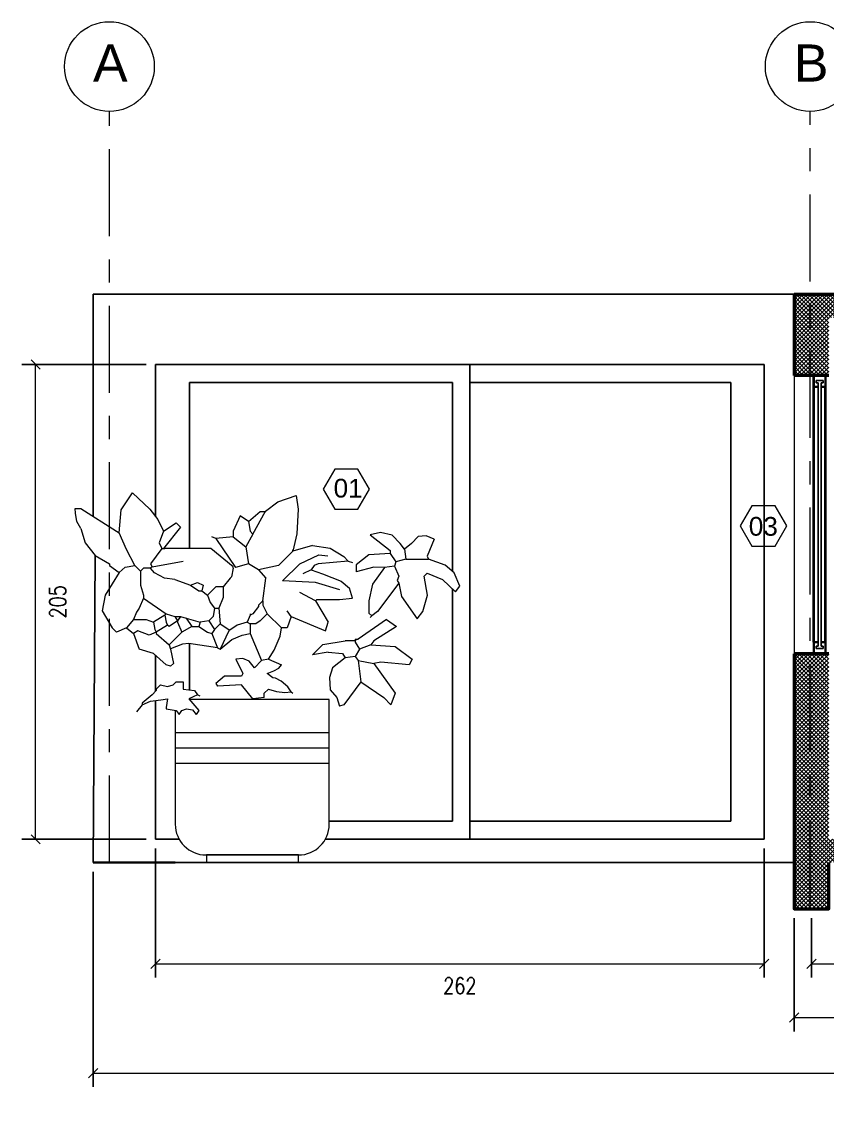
# Model space of a CAD drawing. Header units: inches. Extents: x -1721 to -585, y -6348 to -3019.
# Drawn here: x -957.626 to -954.155, y -3171.423 to -3166.743 of the extents above; entities that cross this region are included whole.
import ezdxf

# ---------------------------------------------------------------- set-up
doc = ezdxf.new("R2010")
doc.units = ezdxf.units.IN
doc.header["$MEASUREMENT"] = 0
doc.linetypes.add('$0$CENTERX2', pattern=[4, 2.5, -0.5, 0.5, -0.5])
doc.linetypes.add('$0$CENTRO2', pattern=[1.125, 0.75, -0.125, 0.125, -0.125])
for name, color, linetype, lineweight in [('$0$A-ELEV-MBE1', 1, 'Continuous', 35), ('$0$A-SECT-MCUT', 7, 'Continuous', 35), ('$0$AA - montanti', 7, 'Continuous', 35), ('$0$AA - pareti sezionate', 236, 'Continuous', 50), ('$0$AA - serramenti e porte', 4, 'Continuous', 25), ('$0$AA - struttura finestre', 6, 'Continuous', 25), ('$0$AA pareti non sezionate', 2, 'Continuous', 25), ('$0$AA- arredo', 8, 'Continuous', 18), ('$0$piante', 94, 'Continuous', 13), ('$0$SIMBOLI FINESTRE', 3, 'Continuous', 13), ('$1$AA - linee quote', 3, 'Continuous', 13), ('$2$A-GLAZ-FULL', 4, 'Continuous', 25), ('$2$A-SECT-PATT', 8, 'Continuous', 18), ('$2$A-WALL-FULL', 7, 'Continuous', 35)]:
    doc.layers.add(name, color=color, linetype=linetype, lineweight=lineweight)
doc.layers.add('$2$Layer1', color=7, linetype='Continuous')
doc.styles.add('$0$ARIAL', font='Arial.ttf')
doc.styles.add('$4$E-ROMANS', font='romans.shx', dxfattribs={"width": 0.8})
doc.dimstyles.new('$0$E-0100_TICK_12', dxfattribs={"dimscale": 0.001, "dimtxt": 70, "dimasz": 40, "dimexe": 60, "dimexo": 40, "dimgap": 60, "dimtad": 4, "dimdec": 0, "dimlfac": 100, "dimzin": 0, "dimdsep": 46, "dimtxsty": '$4$E-ROMANS', "dimblk": 'OBLIQUE', "dimblk1": 'OBLIQUE', "dimblk2": 'OBLIQUE', "dimcen": 60, "dimclrd": 256, "dimclre": 256, "dimclrt": 256, "dimadec": 0, "dimazin": 0, "dimtfac": 1, "dimtdec": 0, "dimtmove": 1, "dimatfit": 3, "dimldrblk": '$0$_Open90', "dimfxl": 1, "dimtfill": 1, "dimtolj": 1, "dimtzin": 0, "dimlwd": -1, "dimarcsym": 0})

# ---------------------------------------------------------------- blocks, each defined once
blk = doc.blocks.new('_Oblique')
at = {"color": 0, "linetype": 'ByBlock', "lineweight": -2}
blk.add_line((-0.5, -0.5), (0.5, 0.5), dxfattribs=at)
blk = doc.blocks.new('*D204')
at = {"layer": '$1$AA - linee quote', "linetype": 'Continuous', "lineweight": -2, "transparency": 16777216}
for p, q in [((-957.0498, -3170.3076), (-957.0498, -3170.8638)), ((-954.4266, -3170.3076), (-954.4266, -3170.8638))]:
    blk.add_line(p, q, dxfattribs=at)
at = {"layer": '$1$AA - linee quote', "transparency": 16777216}
blk.add_line((-957.0498, -3170.8038), (-954.4266, -3170.8038), dxfattribs=at)
at = {"layer": 'DEFPOINTS', "color": 0, "linetype": 'Continuous', "transparency": 16777216}
for p in [(-957.0498, -3170.2676), (-954.4266, -3170.2676), (-954.4266, -3170.8038)]:
    blk.add_point(p, dxfattribs=at)
at = {"layer": '$1$AA - linee quote', "linetype": 'Continuous', "transparency": 16777216, "xscale": 0.04, "yscale": 0.04, "zscale": 0.04, "rotation": 180}
blk.add_blockref('_Oblique', (-957.0498, -3170.8038), dxfattribs=at)
at = {"layer": '$1$AA - linee quote', "linetype": 'Continuous', "transparency": 16777216, "xscale": 0.04, "yscale": 0.04, "zscale": 0.04}
blk.add_blockref('_Oblique', (-954.4266, -3170.8038), dxfattribs=at)
at = {"layer": '$1$AA - linee quote', "linetype": 'Continuous', "transparency": 16777216, "insert": (-955.7382, -3170.8988), "char_height": 0.07, "attachment_point": 5, "style": '$4$E-ROMANS', "bg_fill": 3, "box_fill_scale": 1.25, "bg_fill_color": 256, "bg_fill_true_color": 13158600, "bg_fill_transparency": 0}
blk.add_mtext('\\A1;262', dxfattribs=at)
blk = doc.blocks.new('$0$_Open90')
at = {"color": 0, "linetype": 'ByBlock', "lineweight": -2}
for p, q in [((-19.69, 19.69), (0, 0)), ((0, 0), (-39.37, 0)), ((0, 0), (-19.69, -19.69))]:
    blk.add_line(p, q, dxfattribs=at)
blk = doc.blocks.new('*D205')
at = {"layer": '$1$AA - linee quote', "linetype": 'Continuous', "lineweight": -2, "transparency": 16777216}
for p, q in [((-957.0898, -3168.2204), (-957.6261, -3168.2204)), ((-957.0898, -3170.2676), (-957.6261, -3170.2676))]:
    blk.add_line(p, q, dxfattribs=at)
at = {"layer": '$1$AA - linee quote', "transparency": 16777216}
blk.add_line((-957.5661, -3170.2676), (-957.5661, -3168.2204), dxfattribs=at)
at = {"layer": 'DEFPOINTS', "color": 0, "linetype": 'Continuous', "transparency": 16777216}
for p in [(-957.5661, -3168.2204), (-957.0498, -3168.2204), (-957.0498, -3170.2676)]:
    blk.add_point(p, dxfattribs=at)
at = {"layer": '$1$AA - linee quote', "linetype": 'Continuous', "transparency": 16777216, "xscale": 0.04, "yscale": 0.04, "zscale": 0.04}
for p, rotation in [((-957.5661, -3168.2204), 90), ((-957.5661, -3170.2676), 270)]:
    blk.add_blockref('_Oblique', p, dxfattribs=dict(at, rotation=rotation))
at = {"layer": '$1$AA - linee quote', "linetype": 'Continuous', "transparency": 16777216, "insert": (-957.4711, -3169.244), "char_height": 0.07, "attachment_point": 5, "rotation": 90, "style": '$4$E-ROMANS', "bg_fill": 3, "box_fill_scale": 1.25, "bg_fill_color": 256, "bg_fill_true_color": 13158600, "bg_fill_transparency": 0}
blk.add_mtext('\\A1;205', dxfattribs=at)
blk = doc.blocks.new('*D245')
at = {"layer": '$1$AA - linee quote', "linetype": 'Continuous', "lineweight": -2, "transparency": 16777216}
for p, q in [((-954.2232, -3170.6076), (-954.2232, -3170.8638)), ((-948.3232, -3170.6076), (-948.3232, -3170.8638))]:
    blk.add_line(p, q, dxfattribs=at)
at = {"layer": '$1$AA - linee quote', "transparency": 16777216}
blk.add_line((-954.2232, -3170.8038), (-948.3232, -3170.8038), dxfattribs=at)
at = {"layer": 'DEFPOINTS', "color": 0, "linetype": 'Continuous', "transparency": 16777216}
for p in [(-954.2232, -3170.5676), (-948.3232, -3170.5676), (-948.3232, -3170.8038)]:
    blk.add_point(p, dxfattribs=at)
at = {"layer": '$1$AA - linee quote', "linetype": 'Continuous', "transparency": 16777216, "xscale": 0.04, "yscale": 0.04, "zscale": 0.04, "rotation": 180}
blk.add_blockref('_Oblique', (-954.2232, -3170.8038), dxfattribs=at)
at = {"layer": '$1$AA - linee quote', "linetype": 'Continuous', "transparency": 16777216, "xscale": 0.04, "yscale": 0.04, "zscale": 0.04}
blk.add_blockref('_Oblique', (-948.3232, -3170.8038), dxfattribs=at)
at = {"layer": '$1$AA - linee quote', "linetype": 'Continuous', "transparency": 16777216, "insert": (-951.2732, -3170.8988), "char_height": 0.07, "attachment_point": 5, "style": '$4$E-ROMANS', "bg_fill": 3, "box_fill_scale": 1.25, "bg_fill_color": 256, "bg_fill_true_color": 13158600, "bg_fill_transparency": 0}
blk.add_mtext('\\A1;590', dxfattribs=at)
blk = doc.blocks.new('*D246')
at = {"layer": '$1$AA - linee quote', "linetype": 'Continuous', "lineweight": -2, "transparency": 16777216}
for p, q in [((-954.2982, -3170.6076), (-954.2982, -3171.0958)), ((-948.2482, -3170.6076), (-948.2482, -3171.0958))]:
    blk.add_line(p, q, dxfattribs=at)
at = {"layer": '$1$AA - linee quote', "transparency": 16777216}
blk.add_line((-954.2982, -3171.0358), (-948.2482, -3171.0358), dxfattribs=at)
at = {"layer": 'DEFPOINTS', "color": 0, "linetype": 'Continuous', "transparency": 16777216}
for p in [(-954.2982, -3170.5676), (-948.2482, -3170.5676), (-948.2482, -3171.0358)]:
    blk.add_point(p, dxfattribs=at)
at = {"layer": '$1$AA - linee quote', "linetype": 'Continuous', "transparency": 16777216, "xscale": 0.04, "yscale": 0.04, "zscale": 0.04, "rotation": 180}
blk.add_blockref('_Oblique', (-954.2982, -3171.0358), dxfattribs=at)
at = {"layer": '$1$AA - linee quote', "linetype": 'Continuous', "transparency": 16777216, "xscale": 0.04, "yscale": 0.04, "zscale": 0.04}
blk.add_blockref('_Oblique', (-948.2482, -3171.0358), dxfattribs=at)
at = {"layer": '$1$AA - linee quote', "linetype": 'Continuous', "transparency": 16777216, "insert": (-951.2732, -3171.1308), "char_height": 0.07, "attachment_point": 5, "style": '$4$E-ROMANS', "bg_fill": 3, "box_fill_scale": 1.25, "bg_fill_color": 256, "bg_fill_true_color": 13158600, "bg_fill_transparency": 0}
blk.add_mtext('\\A1;605', dxfattribs=at)
blk = doc.blocks.new('*D247')
at = {"layer": '$1$AA - linee quote', "linetype": 'Continuous', "lineweight": -2, "transparency": 16777216}
for p, q in [((-957.3182, -3170.4076), (-957.3182, -3171.3351)), ((-948.2482, -3170.4076), (-948.2482, -3171.3351))]:
    blk.add_line(p, q, dxfattribs=at)
at = {"layer": '$1$AA - linee quote', "transparency": 16777216}
blk.add_line((-957.3182, -3171.2751), (-948.2482, -3171.2751), dxfattribs=at)
at = {"layer": 'DEFPOINTS', "color": 0, "linetype": 'Continuous', "transparency": 16777216}
for p in [(-957.3182, -3170.3676), (-948.2482, -3170.3676), (-948.2482, -3171.2751)]:
    blk.add_point(p, dxfattribs=at)
at = {"layer": '$1$AA - linee quote', "linetype": 'Continuous', "transparency": 16777216, "xscale": 0.04, "yscale": 0.04, "zscale": 0.04, "rotation": 180}
blk.add_blockref('_Oblique', (-957.3182, -3171.2751), dxfattribs=at)
at = {"layer": '$1$AA - linee quote', "linetype": 'Continuous', "transparency": 16777216, "xscale": 0.04, "yscale": 0.04, "zscale": 0.04}
blk.add_blockref('_Oblique', (-948.2482, -3171.2751), dxfattribs=at)
at = {"layer": '$1$AA - linee quote', "linetype": 'Continuous', "transparency": 16777216, "insert": (-952.7832, -3171.3701), "char_height": 0.07, "attachment_point": 5, "style": '$4$E-ROMANS', "bg_fill": 3, "box_fill_scale": 1.25, "bg_fill_color": 256, "bg_fill_true_color": 13158600, "bg_fill_transparency": 0}
blk.add_mtext('\\A1;907', dxfattribs=at)

msp = doc.modelspace()

# ---------------------------------------------------------------- hatches: boundary and pattern name
at = {"layer": '$2$A-SECT-PATT', "true_color": 0x000000}
h = msp.add_hatch(dxfattribs=at)
h.set_pattern_fill('ANSI37', color=18, scale=0.1, angle=90)
h.set_pattern_definition([(135, (-1019.248098, -3132.657926), (-0.0088388348, -0.0088388348), []), (225, (-1019.248098, -3132.657926), (0.0088388348, -0.0088388348), [])])
h.paths.add_polyline_path([(-954.2982, -3167.9183), (-954.2982, -3168.2676), (-954.1482, -3168.2676), (-954.1482, -3168.0183), (-948.3982, -3168.0183), (-948.3982, -3168.2676), (-948.2482, -3168.2676), (-948.2482, -3167.9183)])
h.paths.add_polyline_path([(-954.2982, -3169.4676), (-954.2982, -3170.5676), (-954.1482, -3170.5676), (-954.1482, -3170.3676), (-948.3982, -3170.3676), (-948.3982, -3170.5676), (-948.2482, -3170.5676), (-948.2482, -3170.2676), (-948.2482, -3169.4676), (-948.3328, -3169.4676), (-948.3982, -3169.4676), (-948.3982, -3170.2676), (-954.1482, -3170.2676), (-954.1482, -3169.4676), (-954.1628, -3169.4676), (-954.2128, -3169.4676)])

# ---------------------------------------------------------------- linework, layer by layer
at = {"layer": '$0$A-ELEV-MBE1', "lineweight": 40}
msp.add_line((-954.2128, -3169.4176), (-954.2128, -3168.2676), dxfattribs=at)
at = {"layer": '$0$A-ELEV-MBE1'}
for p, q in [((-954.2128, -3168.2676), (-954.1628, -3168.2676)), ((-954.2128, -3169.4676), (-954.1628, -3169.4676))]:
    msp.add_line(p, q, dxfattribs=at)
at = {"layer": '$0$A-SECT-MCUT'}
msp.add_line((-954.2982, -3168.2676), (-954.2982, -3168.0183), dxfattribs=at)
at = {"layer": '$0$A-SECT-MCUT', "color": 7, "true_color": 0xffffff}
msp.add_line((-954.2128, -3169.4676), (-954.2982, -3169.4676), dxfattribs=at)
at = {"layer": '$0$AA - montanti'}
for p, q in [((-954.2128, -3168.2676), (-954.2128, -3168.3176)), ((-954.1628, -3168.3176), (-954.1628, -3168.2676)), ((-954.2128, -3168.3176), (-954.1943, -3168.3176)), ((-954.1813, -3168.3176), (-954.1628, -3168.3176)), ((-954.2128, -3169.4176), (-954.1943, -3169.4176)), ((-954.2128, -3169.4176), (-954.2128, -3169.4676)), ((-954.1813, -3169.4176), (-954.1628, -3169.4176)), ((-954.1628, -3169.4176), (-954.1628, -3169.4676))]:
    msp.add_line(p, q, dxfattribs=at)
at = {"layer": '$0$AA - pareti sezionate'}
for p, q in [((-954.2982, -3167.9183), (-948.2482, -3167.9183)), ((-954.2982, -3167.9183), (-954.2982, -3168.2676)), ((-954.1482, -3168.2676), (-954.2982, -3168.2676)), ((-954.1482, -3169.4676), (-954.2982, -3169.4676)), ((-954.2982, -3169.4676), (-954.2982, -3170.5676))]:
    msp.add_line(p, q, dxfattribs=at)
msp.add_lwpolyline([(-954.2982, -3170.3676), (-954.2982, -3170.5676), (-954.1482, -3170.5676), (-954.1482, -3170.3676)], dxfattribs=at)
at = {"layer": '$0$AA - serramenti e porte'}
for p, q in [((-955.7337, -3168.2204), (-957.0498, -3168.2204)), ((-957.0498, -3168.2204), (-957.0498, -3168.8756)), ((-954.4266, -3168.2204), (-955.7337, -3168.2204)), ((-955.6951, -3168.2984), (-955.6951, -3168.2204)), ((-954.4266, -3169.2704), (-954.4266, -3168.2204)), ((-955.7701, -3168.2984), (-956.9033, -3168.2984)), ((-956.9033, -3168.2984), (-956.9033, -3169.0134)), ((-955.7701, -3169.112), (-955.7701, -3168.2984)), ((-955.6951, -3169.2704), (-955.6951, -3168.2984)), ((-954.5712, -3168.2984), (-955.6951, -3168.2984)), ((-954.5712, -3168.2984), (-954.5712, -3170.1896)), ((-955.7701, -3169.2704), (-955.7701, -3169.1879)), ((-954.4266, -3169.2704), (-954.4266, -3170.2676)), ((-956.9033, -3169.4241), (-956.9033, -3169.6231)), ((-957.0498, -3169.4738), (-957.0498, -3169.6294)), ((-957.0498, -3169.6696), (-957.0498, -3170.2676)), ((-955.6951, -3170.1144), (-955.6951, -3170.2676)), ((-957.0498, -3170.2676), (-956.9475, -3170.2676)), ((-956.3179, -3170.2676), (-954.4266, -3170.2676))]:
    msp.add_line(p, q, dxfattribs=at)
at = {"layer": '$0$AA - serramenti e porte', "ltscale": 100}
for p, q in [((-955.7701, -3170.1896), (-955.7701, -3169.2704)), ((-955.6951, -3170.1144), (-955.6951, -3169.2704)), ((-955.7701, -3170.1896), (-956.3008, -3170.1896)), ((-954.5712, -3170.1896), (-955.6951, -3170.1896))]:
    msp.add_line(p, q, dxfattribs=at)
at = {"layer": '$0$AA - struttura finestre'}
for p, q in [((-954.1878, -3168.2899), (-954.2026, -3168.2899)), ((-954.2026, -3168.2899), (-954.2026, -3168.2999)), ((-954.2026, -3168.2999), (-954.1943, -3168.2999)), ((-954.1943, -3168.2999), (-954.1943, -3168.3176)), ((-954.1878, -3168.2899), (-954.173, -3168.2899)), ((-954.173, -3168.2999), (-954.1813, -3168.2999)), ((-954.1813, -3168.2999), (-954.1813, -3168.3176)), ((-954.173, -3168.2899), (-954.173, -3168.2999)), ((-954.1943, -3168.3176), (-954.1943, -3169.4176)), ((-954.1813, -3169.4176), (-954.1813, -3168.3176)), ((-954.2026, -3169.4453), (-954.2026, -3169.4352)), ((-954.2026, -3169.4352), (-954.1943, -3169.4352)), ((-954.1943, -3169.4352), (-954.1943, -3169.4176)), ((-954.1813, -3169.4352), (-954.1813, -3169.4176)), ((-954.173, -3169.4352), (-954.1813, -3169.4352)), ((-954.173, -3169.4453), (-954.173, -3169.4352)), ((-954.1878, -3169.4453), (-954.2026, -3169.4453)), ((-954.1878, -3169.4453), (-954.173, -3169.4453))]:
    msp.add_line(p, q, dxfattribs=at)
at = {"layer": '$0$AA pareti non sezionate'}
for p, q in [((-957.3182, -3167.9183), (-957.3182, -3168.8757)), ((-954.2982, -3167.9183), (-957.3182, -3167.9183)), ((-957.3097, -3169.0441), (-957.3182, -3170.3676)), ((-957.3182, -3170.3676), (-954.2982, -3170.3676))]:
    msp.add_line(p, q, dxfattribs=at)
at = {"layer": '$0$AA- arredo'}
for p, q in [((-954.2982, -3168.2676), (-954.2982, -3169.4676)), ((-957.1971, -3168.8477), (-957.1493, -3168.774)), ((-957.1493, -3168.774), (-957.0734, -3168.8447)), ((-956.5755, -3168.8536), (-956.5221, -3168.8123)), ((-956.5221, -3168.8123), (-956.4433, -3168.7858)), ((-956.4433, -3168.7858), (-956.4349, -3168.8447)), ((-957.3954, -3168.842), (-957.3709, -3168.842)), ((-957.394, -3168.8624), (-957.3954, -3168.842)), ((-957.3884, -3168.8978), (-957.394, -3168.8624)), ((-957.3709, -3168.842), (-957.2178, -3168.9399)), ((-957.2056, -3168.9461), (-957.1971, -3168.8477)), ((-957.0734, -3168.8447), (-957.0396, -3168.8889)), ((-956.685, -3168.8726), (-956.7156, -3168.9399)), ((-956.6482, -3168.8971), (-956.685, -3168.8726)), ((-956.6482, -3168.8971), (-956.5992, -3168.8542)), ((-956.6298, -3168.9522), (-956.5755, -3168.8536)), ((-956.5992, -3168.8542), (-956.5747, -3168.8542)), ((-956.4349, -3168.8447), (-956.4405, -3168.9508)), ((-957.3709, -3168.9277), (-957.3884, -3168.8978)), ((-957.0396, -3168.8889), (-957.0157, -3168.9399)), ((-957.0157, -3168.9399), (-956.9606, -3168.9032)), ((-956.9422, -3168.9216), (-957.0157, -3169.0134)), ((-956.9606, -3168.9032), (-956.9422, -3168.9216)), ((-956.6482, -3168.8971), (-956.6421, -3168.9399)), ((-957.3709, -3168.9277), (-957.3526, -3168.9889)), ((-957.2178, -3168.9399), (-957.2056, -3168.9461)), ((-957.1746, -3169.0186), (-957.2056, -3168.9461)), ((-957.0157, -3168.9399), (-957.0341, -3168.9889)), ((-956.7891, -3168.9706), (-956.8075, -3168.9644)), ((-956.7156, -3168.9644), (-956.7891, -3168.9706)), ((-956.7891, -3168.9706), (-956.7052, -3169.0964)), ((-956.7156, -3168.9399), (-956.7156, -3168.9644)), ((-956.7156, -3168.9644), (-956.6605, -3169.0073)), ((-956.6298, -3168.9522), (-956.6605, -3169.0073)), ((-956.6421, -3168.9399), (-956.6298, -3168.9522)), ((-956.4405, -3168.9508), (-956.4583, -3169.0257)), ((-956.0803, -3168.9444), (-956.1241, -3168.9556)), ((-956.1241, -3168.9556), (-956.0384, -3169.0229)), ((-956.0297, -3168.9562), (-956.0803, -3168.9444)), ((-955.9955, -3168.9923), (-956.0297, -3168.9562)), ((-955.9172, -3168.9621), (-955.9465, -3168.9923)), ((-955.8834, -3168.9591), (-955.9172, -3168.9621)), ((-955.8485, -3168.9739), (-955.8834, -3168.9591)), ((-957.3526, -3168.9889), (-957.3097, -3169.0441)), ((-957.0218, -3169.0134), (-957.0708, -3169.0808)), ((-957.0341, -3168.9889), (-957.0218, -3169.0134)), ((-956.8111, -3169.0134), (-957.0096, -3169.0134)), ((-956.7156, -3169.0931), (-956.8111, -3169.0134)), ((-956.6605, -3169.0073), (-956.6482, -3169.0808)), ((-956.3726, -3169.0012), (-956.4583, -3169.0257)), ((-956.3726, -3169.0012), (-956.2971, -3169.0127)), ((-956.2971, -3169.0127), (-956.238, -3169.048)), ((-955.9771, -3169.0168), (-955.9955, -3168.9923)), ((-955.9465, -3168.9923), (-955.9771, -3169.0168)), ((-955.9771, -3169.0168), (-955.971, -3169.0597)), ((-955.8485, -3168.9739), (-955.8791, -3169.0474)), ((-957.3097, -3169.0441), (-957.2485, -3169.0808)), ((-957.1382, -3169.0869), (-957.1746, -3169.0186)), ((-956.4583, -3169.0257), (-956.5196, -3169.0869)), ((-956.4583, -3169.0257), (-956.4583, -3169.0196)), ((-956.4284, -3169.0797), (-956.3461, -3169.0418)), ((-956.3461, -3169.0418), (-956.3075, -3169.0458)), ((-956.238, -3169.048), (-956.2195, -3169.0686)), ((-956.1302, -3169.0413), (-956.1854, -3169.0842)), ((-956.0384, -3169.0352), (-956.1302, -3169.0413)), ((-956.0384, -3169.0229), (-956.0384, -3169.0352)), ((-956.0384, -3169.0352), (-956.0138, -3169.0719)), ((-955.971, -3169.0597), (-956.0138, -3169.0719)), ((-955.971, -3169.0597), (-955.873, -3169.0597)), ((-955.8791, -3169.0474), (-955.873, -3169.0597)), ((-955.8019, -3169.0859), (-955.873, -3169.0597)), ((-957.2485, -3169.0808), (-957.2485, -3169.0869)), ((-957.2485, -3169.0869), (-957.2056, -3169.1176)), ((-957.2056, -3169.1176), (-957.1802, -3169.0952)), ((-957.1802, -3169.0952), (-957.1382, -3169.0869)), ((-957.1382, -3169.0869), (-957.1137, -3169.1114)), ((-957.1015, -3169.0992), (-957.1137, -3169.1114)), ((-957.1137, -3169.1114), (-957.1137, -3169.1727)), ((-957.0708, -3169.0992), (-957.1015, -3169.0992)), ((-957.0708, -3169.0808), (-957.0647, -3169.0931)), ((-957.0647, -3169.0931), (-957.0708, -3169.0992)), ((-957.0537, -3169.1188), (-957.0708, -3169.0992)), ((-957.0647, -3169.0931), (-956.93, -3169.0686)), ((-956.7156, -3169.0992), (-956.7217, -3169.1359)), ((-956.7156, -3169.0992), (-956.7156, -3169.0931)), ((-956.6482, -3169.0808), (-956.7052, -3169.0964)), ((-956.6053, -3169.1053), (-956.6482, -3169.0808)), ((-956.5196, -3169.0869), (-956.6053, -3169.1053)), ((-956.6053, -3169.1053), (-956.5747, -3169.1421)), ((-956.5019, -3169.1528), (-956.4284, -3169.0797)), ((-956.3787, -3169.1053), (-956.4155, -3169.1237)), ((-956.3665, -3169.0869), (-956.3787, -3169.1053)), ((-956.3787, -3169.1053), (-956.3297, -3169.1237)), ((-956.3481, -3169.0808), (-956.3665, -3169.0869)), ((-956.2195, -3169.0686), (-956.3481, -3169.0808)), ((-956.2195, -3169.0686), (-956.2011, -3169.0747)), ((-956.1854, -3169.0842), (-956.1854, -3169.1148)), ((-956.1085, -3169.0947), (-956.1854, -3169.1148)), ((-956.0629, -3169.0964), (-956.1141, -3169.1684)), ((-956.0629, -3169.0964), (-956.1085, -3169.0947)), ((-956.02, -3169.0903), (-956.0629, -3169.0964)), ((-956.0138, -3169.0719), (-956.02, -3169.0903)), ((-956.02, -3169.0903), (-956.0016, -3169.1332)), ((-955.7625, -3169.1183), (-955.8019, -3169.0859)), ((-957.2056, -3169.1176), (-957.2668, -3169.2156)), ((-957.0115, -3169.1423), (-957.0537, -3169.1188)), ((-956.9667, -3169.1482), (-957.0115, -3169.1423)), ((-956.9667, -3169.1482), (-956.8993, -3169.1727)), ((-956.7278, -3169.1421), (-956.7585, -3169.1788)), ((-956.7217, -3169.1359), (-956.7278, -3169.1421)), ((-956.587, -3169.2401), (-956.5747, -3169.1421)), ((-956.3599, -3169.1606), (-956.5019, -3169.1528)), ((-956.3297, -3169.1237), (-956.2501, -3169.1543)), ((-956.2501, -3169.1543), (-956.2133, -3169.1849)), ((-956.0016, -3169.1332), (-956.0077, -3169.1515)), ((-956.0077, -3169.1515), (-956.0016, -3169.1638)), ((-955.8791, -3169.1209), (-955.8914, -3169.1332)), ((-955.8778, -3169.2155), (-955.8914, -3169.1332)), ((-955.8791, -3169.1209), (-955.8131, -3169.1477)), ((-955.8131, -3169.1477), (-955.7566, -3169.2005)), ((-955.7382, -3169.176), (-955.7625, -3169.1183)), ((-957.1137, -3169.1727), (-957.1015, -3169.2156)), ((-956.8993, -3169.1727), (-956.8687, -3169.1604)), ((-956.8993, -3169.1727), (-956.8626, -3169.1972)), ((-956.8687, -3169.1604), (-956.8442, -3169.1727)), ((-956.8626, -3169.1972), (-956.8503, -3169.1972)), ((-956.8442, -3169.1727), (-956.8503, -3169.1972)), ((-956.8503, -3169.1972), (-956.8258, -3169.2156)), ((-956.7891, -3169.1788), (-956.8258, -3169.2156)), ((-956.7585, -3169.1788), (-956.7891, -3169.1788)), ((-956.7585, -3169.1788), (-956.7584, -3169.2248)), ((-956.3603, -3169.2401), (-956.4277, -3169.2033)), ((-956.2552, -3169.192), (-956.3599, -3169.1606)), ((-956.2011, -3169.2278), (-956.2133, -3169.1849)), ((-956.1141, -3169.1684), (-956.131, -3169.2391)), ((-956.0016, -3169.1638), (-956.0935, -3169.2863)), ((-956.0016, -3169.1638), (-955.9903, -3169.2214)), ((-955.7566, -3169.2005), (-955.7382, -3169.176)), ((-957.2668, -3169.2156), (-957.2791, -3169.2829)), ((-957.1015, -3169.2278), (-957.1198, -3169.2707)), ((-957.1015, -3169.2156), (-957.1015, -3169.2278)), ((-957.1015, -3169.2278), (-957.0034, -3169.2952)), ((-956.8258, -3169.2156), (-956.8136, -3169.2462)), ((-956.8136, -3169.2462), (-956.7952, -3169.2707)), ((-956.7584, -3169.2248), (-956.7768, -3169.2707)), ((-956.587, -3169.2401), (-956.6053, -3169.2584)), ((-956.587, -3169.2401), (-956.587, -3169.2584)), ((-956.3603, -3169.2401), (-956.3542, -3169.2339)), ((-956.3603, -3169.2401), (-956.3052, -3169.3319)), ((-956.3542, -3169.2339), (-956.2562, -3169.2339)), ((-956.2562, -3169.2339), (-956.2011, -3169.2278)), ((-956.131, -3169.2391), (-956.1302, -3169.2924)), ((-955.9903, -3169.2214), (-955.922, -3169.3169)), ((-955.8975, -3169.2863), (-955.8778, -3169.2155)), ((-957.2791, -3169.2829), (-957.2362, -3169.3564)), ((-957.1321, -3169.2891), (-957.1443, -3169.3197)), ((-957.1198, -3169.2707), (-957.1321, -3169.2891)), ((-957.0034, -3169.2952), (-957.0096, -3169.3013)), ((-957.0034, -3169.2952), (-956.9667, -3169.3074)), ((-956.7952, -3169.2707), (-956.8013, -3169.3074)), ((-956.7952, -3169.2707), (-956.7768, -3169.2707)), ((-956.7768, -3169.2707), (-956.7707, -3169.3381)), ((-956.6298, -3169.2952), (-956.6421, -3169.3013)), ((-956.6421, -3169.2952), (-956.6421, -3169.3013)), ((-956.6053, -3169.2646), (-956.6298, -3169.2952)), ((-956.6053, -3169.2584), (-956.6053, -3169.2646)), ((-956.5686, -3169.2952), (-956.5992, -3169.3258)), ((-956.587, -3169.2584), (-956.5686, -3169.2952)), ((-956.5686, -3169.2952), (-956.5073, -3169.3564)), ((-956.4645, -3169.3074), (-956.4828, -3169.2829)), ((-956.1302, -3169.2924), (-956.118, -3169.3047)), ((-956.0935, -3169.2863), (-956.118, -3169.3047)), ((-955.922, -3169.3169), (-955.8975, -3169.2863)), ((-957.1443, -3169.3197), (-957.175, -3169.3564)), ((-957.1443, -3169.3197), (-957.0892, -3169.3197)), ((-957.0892, -3169.3197), (-957.0586, -3169.3319)), ((-957.0096, -3169.3013), (-957.0586, -3169.3319)), ((-957.0586, -3169.3319), (-957.0525, -3169.3626)), ((-956.9973, -3169.3442), (-957.0463, -3169.3748)), ((-957.0096, -3169.3013), (-957.0034, -3169.3319)), ((-957.0034, -3169.3319), (-956.9973, -3169.3442)), ((-956.9912, -3169.3503), (-956.9973, -3169.3442)), ((-956.9545, -3169.3258), (-956.9912, -3169.3503)), ((-956.9667, -3169.3074), (-956.9422, -3169.3074)), ((-956.9667, -3169.3074), (-956.9545, -3169.3258)), ((-956.9422, -3169.3074), (-956.9545, -3169.3258)), ((-956.9545, -3169.3258), (-956.9545, -3169.3319)), ((-956.9545, -3169.3319), (-956.9361, -3169.3748)), ((-956.9422, -3169.3074), (-956.9177, -3169.3136)), ((-956.9177, -3169.3136), (-956.8565, -3169.3319)), ((-956.9177, -3169.3136), (-956.8932, -3169.3503)), ((-956.8565, -3169.3319), (-956.8626, -3169.3503)), ((-956.8197, -3169.3258), (-956.8565, -3169.3319)), ((-956.8013, -3169.3074), (-956.8197, -3169.3258)), ((-956.8197, -3169.3258), (-956.7952, -3169.3626)), ((-956.7707, -3169.3381), (-956.7952, -3169.3626)), ((-956.7707, -3169.3381), (-956.734, -3169.3626)), ((-956.6972, -3169.3442), (-956.734, -3169.3687)), ((-956.6543, -3169.3319), (-956.6972, -3169.3442)), ((-956.6421, -3169.3013), (-956.6543, -3169.3319)), ((-956.6543, -3169.3319), (-956.6421, -3169.3381)), ((-956.6421, -3169.3381), (-956.6421, -3169.3809)), ((-956.6176, -3169.3381), (-956.6421, -3169.3381)), ((-956.5992, -3169.3258), (-956.6176, -3169.3381)), ((-956.4645, -3169.3074), (-956.4828, -3169.3564)), ((-956.4645, -3169.3074), (-956.3175, -3169.3687)), ((-956.3175, -3169.3687), (-956.3052, -3169.3319)), ((-956.0541, -3169.3197), (-956.1766, -3169.4054)), ((-956.118, -3169.3047), (-956.1241, -3169.3108)), ((-956.0541, -3169.3197), (-956.0112, -3169.3503)), ((-957.2362, -3169.3564), (-957.2178, -3169.3748)), ((-957.175, -3169.3564), (-957.2178, -3169.3748)), ((-957.175, -3169.3564), (-957.1443, -3169.3809)), ((-957.126, -3169.3687), (-957.1443, -3169.3809)), ((-957.1443, -3169.3809), (-957.1198, -3169.4483)), ((-957.0769, -3169.3871), (-957.126, -3169.3687)), ((-957.0463, -3169.3748), (-957.0769, -3169.3871)), ((-957.0525, -3169.3626), (-957.0463, -3169.3748)), ((-957.0463, -3169.3748), (-957.0463, -3169.3809)), ((-957.0463, -3169.3809), (-956.9912, -3169.4299)), ((-956.9361, -3169.3748), (-956.9912, -3169.4299)), ((-956.8932, -3169.3503), (-956.9361, -3169.3748)), ((-956.8932, -3169.3503), (-956.8626, -3169.3503)), ((-956.8626, -3169.3503), (-956.8258, -3169.3748)), ((-956.8258, -3169.3748), (-956.8075, -3169.3809)), ((-956.7952, -3169.3626), (-956.8075, -3169.3809)), ((-956.8075, -3169.3809), (-956.783, -3169.4422)), ((-956.734, -3169.3687), (-956.7707, -3169.4483)), ((-956.734, -3169.3626), (-956.734, -3169.3687)), ((-956.7212, -3169.4069), (-956.6762, -3169.3869)), ((-956.6762, -3169.3869), (-956.6421, -3169.3809)), ((-956.6421, -3169.3809), (-956.5931, -3169.4973)), ((-956.539, -3169.4529), (-956.512, -3169.3916)), ((-956.512, -3169.3916), (-956.5073, -3169.3564)), ((-956.4828, -3169.3564), (-956.5073, -3169.3564)), ((-956.0112, -3169.3503), (-956.1092, -3169.4116)), ((-956.9912, -3169.4299), (-956.9851, -3169.4483)), ((-956.9332, -3169.4261), (-956.9855, -3169.447)), ((-956.9055, -3169.4238), (-956.9332, -3169.4261)), ((-956.783, -3169.4422), (-956.9055, -3169.4238)), ((-956.7707, -3169.4483), (-956.7212, -3169.4069)), ((-956.373, -3169.4723), (-956.328, -3169.4281)), ((-956.328, -3169.4281), (-956.2317, -3169.4116)), ((-956.1888, -3169.4116), (-956.2317, -3169.4116)), ((-956.1827, -3169.4054), (-956.1888, -3169.4116)), ((-956.1888, -3169.4054), (-956.1888, -3169.4116)), ((-956.1888, -3169.4054), (-956.1827, -3169.4054)), ((-956.1888, -3169.4116), (-956.1888, -3169.4177)), ((-956.1888, -3169.4177), (-956.1705, -3169.4483)), ((-956.1827, -3169.4054), (-956.1766, -3169.4054)), ((-956.1215, -3169.4299), (-956.1705, -3169.4483)), ((-956.1092, -3169.4116), (-956.1215, -3169.4299)), ((-956.1215, -3169.4299), (-956.0173, -3169.4361)), ((-956.0173, -3169.4361), (-955.9438, -3169.4912)), ((-957.0577, -3169.4667), (-957.1198, -3169.4483)), ((-957.0034, -3169.5157), (-957.0577, -3169.4667)), ((-956.9851, -3169.4483), (-956.9728, -3169.5096)), ((-956.783, -3169.4422), (-956.7707, -3169.4483)), ((-956.5625, -3169.4912), (-956.539, -3169.4529)), ((-956.3052, -3169.4606), (-956.373, -3169.4723)), ((-956.3052, -3169.4606), (-956.244, -3169.4667)), ((-956.2317, -3169.4851), (-956.2868, -3169.5279)), ((-956.244, -3169.4667), (-956.2317, -3169.4851)), ((-956.1888, -3169.4789), (-956.2317, -3169.4851)), ((-956.1705, -3169.4483), (-956.1888, -3169.4789)), ((-956.1888, -3169.4789), (-956.1766, -3169.4973)), ((-956.9851, -3169.5218), (-957.0034, -3169.5157)), ((-956.9728, -3169.5096), (-956.9851, -3169.5218)), ((-956.674, -3169.4882), (-956.7033, -3169.4912)), ((-956.7033, -3169.4912), (-956.6727, -3169.5524)), ((-956.6459, -3169.5), (-956.674, -3169.4882)), ((-956.6237, -3169.5279), (-956.6459, -3169.5)), ((-956.5931, -3169.4973), (-956.6237, -3169.5279)), ((-956.5625, -3169.4912), (-956.5931, -3169.4973)), ((-956.5625, -3169.4912), (-956.5073, -3169.5157)), ((-956.5401, -3169.5413), (-956.5187, -3169.5295)), ((-956.5187, -3169.5295), (-956.5073, -3169.5157)), ((-956.2868, -3169.5279), (-956.2999, -3169.5696)), ((-956.1766, -3169.4973), (-956.1092, -3169.5096)), ((-956.1766, -3169.4973), (-956.1643, -3169.5892)), ((-956.0786, -3169.5034), (-956.1092, -3169.5096)), ((-956.1092, -3169.5096), (-956.0173, -3169.6382)), ((-955.9561, -3169.5157), (-956.0786, -3169.5034)), ((-956.7523, -3169.5647), (-956.7891, -3169.5953)), ((-956.6788, -3169.5647), (-956.7523, -3169.5647)), ((-956.6727, -3169.5524), (-956.6788, -3169.5647)), ((-956.5686, -3169.5524), (-956.5401, -3169.5413)), ((-956.5441, -3169.5708), (-956.5686, -3169.5524)), ((-956.5322, -3169.5731), (-956.5441, -3169.5708)), ((-956.5075, -3169.5861), (-956.5322, -3169.5731)), ((-956.2999, -3169.5696), (-956.2971, -3169.6226)), ((-957.0463, -3169.6259), (-957.0647, -3169.6443)), ((-957.0402, -3169.6137), (-957.0463, -3169.6198)), ((-957.0463, -3169.6198), (-957.0463, -3169.6259)), ((-957.0402, -3169.6137), (-957.028, -3169.6014)), ((-957.028, -3169.6014), (-956.9981, -3169.6092)), ((-956.9981, -3169.6092), (-956.974, -3169.6015)), ((-956.974, -3169.6015), (-956.9606, -3169.5892)), ((-956.9606, -3169.5892), (-956.93, -3169.5892)), ((-956.93, -3169.5892), (-956.93, -3169.6198)), ((-956.93, -3169.6198), (-956.881, -3169.6259)), ((-956.881, -3169.6259), (-956.8687, -3169.6443)), ((-956.7891, -3169.5953), (-956.783, -3169.6076)), ((-956.6788, -3169.6014), (-956.783, -3169.6076)), ((-956.6298, -3169.6627), (-956.6788, -3169.6014)), ((-956.5808, -3169.6382), (-956.5625, -3169.6198)), ((-956.5625, -3169.6198), (-956.5288, -3169.6309)), ((-956.4793, -3169.6108), (-956.5075, -3169.5861)), ((-956.4645, -3169.6321), (-956.4793, -3169.6108)), ((-956.2971, -3169.6226), (-956.2685, -3169.6566)), ((-956.1643, -3169.5892), (-956.2378, -3169.6872)), ((-956.1643, -3169.5892), (-956.0663, -3169.6566)), ((-957.0647, -3169.6443), (-957.1076, -3169.6811)), ((-957.1076, -3169.6872), (-957.0713, -3169.6728)), ((-957.0713, -3169.6728), (-957.0264, -3169.6662)), ((-957.0264, -3169.6662), (-956.9973, -3169.6627)), ((-956.9973, -3169.6627), (-957.0034, -3169.6994)), ((-956.8687, -3169.6443), (-956.9055, -3169.6627)), ((-956.9055, -3169.6627), (-956.8626, -3169.7117)), ((-956.8565, -3169.6504), (-956.8687, -3169.6443)), ((-956.5808, -3169.6566), (-956.5808, -3169.6382)), ((-956.5288, -3169.6309), (-956.4928, -3169.6344)), ((-956.4928, -3169.6344), (-956.4645, -3169.6321)), ((-956.4645, -3169.6321), (-956.4583, -3169.6382)), ((-956.2685, -3169.6566), (-956.2562, -3169.6933)), ((-956.0663, -3169.6566), (-956.0357, -3169.6872)), ((-956.0173, -3169.6382), (-956.0357, -3169.6872)), ((-957.1076, -3169.6872), (-957.1321, -3169.7178)), ((-957.1076, -3169.6811), (-957.1076, -3169.6872)), ((-957.0034, -3169.6994), (-957.0034, -3169.7056)), ((-957.0034, -3169.7056), (-956.9606, -3169.7117)), ((-956.9606, -3169.7117), (-956.9483, -3169.7301)), ((-956.9483, -3169.7301), (-956.9364, -3169.7122)), ((-956.9364, -3169.7122), (-956.9154, -3169.7057)), ((-956.9154, -3169.7057), (-956.8903, -3169.71)), ((-956.8903, -3169.71), (-956.8748, -3169.7301)), ((-956.8626, -3169.7117), (-956.8748, -3169.7301)), ((-956.2378, -3169.6872), (-956.2562, -3169.6933)), ((-956.9646, -3169.8075), (-956.3008, -3169.8075)), ((-956.9646, -3169.8736), (-956.3008, -3169.8736)), ((-956.9646, -3169.9397), (-956.3008, -3169.9397)), ((-954.2982, -3170.3676), (-957.1782, -3170.3676))]:
    msp.add_line(p, q, dxfattribs=at)
at = {"layer": '$0$AA- arredo', "color": 116, "true_color": 0x136734}
for p, q in [((-957.0218, -3169.0134), (-957.0157, -3169.0134)), ((-957.0157, -3169.0134), (-957.0096, -3169.0134)), ((-956.5808, -3169.6566), (-956.6298, -3169.6627))]:
    msp.add_line(p, q, dxfattribs=at)
at = {"layer": '$0$AA- arredo', "ltscale": 0.05}
for p, q in [((-956.3008, -3169.665), (-956.9034, -3169.665)), ((-956.3008, -3170.2024), (-956.3008, -3169.665)), ((-956.9646, -3169.7111), (-956.9646, -3170.2024)), ((-956.8318, -3170.3351), (-956.4335, -3170.3351))]:
    msp.add_line(p, q, dxfattribs=at)
at = {"layer": '$0$AA- arredo', "color": 4}
msp.add_line((-956.9033, -3169.6616), (-956.9033, -3169.665), dxfattribs=at)
at = {"layer": '$0$AA- arredo', "ltscale": 0.05}
msp.add_lwpolyline([(-956.8306, -3170.3676), (-956.4335, -3170.3676), (-956.4335, -3170.3351), (-956.8306, -3170.3351)], close=True, dxfattribs=at)
at = {"layer": '$0$AA- arredo'}
msp.add_arc((-956.8111, -3169.0134), 0.000000766, 49.844, 89.647, dxfattribs=at)
at = {"layer": '$0$AA- arredo', "ltscale": 0.05}
for centre, start, end in [((-956.8318, -3170.2024), 180, 270), ((-956.4335, -3170.2024), 270, 360)]:
    msp.add_arc(centre, 0.1327, start, end, dxfattribs=at)
at = {"layer": '$0$piante'}
msp.add_line((-955.9438, -3169.4912), (-955.9561, -3169.5157), dxfattribs=at)
at = {"layer": '$0$SIMBOLI FINESTRE'}
for points in [[(-956.1271, -3168.7584), (-956.1771, -3168.6718), (-956.2771, -3168.6718), (-956.3271, -3168.7584), (-956.2771, -3168.845), (-956.1771, -3168.845)], [(-954.3299, -3168.9167), (-954.3799, -3168.8301), (-954.4799, -3168.8301), (-954.5299, -3168.9167), (-954.4799, -3169.0033), (-954.3799, -3169.0033)]]:
    msp.add_lwpolyline(points, close=True, dxfattribs=at)
at = {"layer": '$1$AA - linee quote', "linetype": '$0$CENTRO2', "ltscale": 0.5}
for p, q in [((-957.2483, -3170.3676), (-957.2483, -3167.1299)), ((-954.2283, -3170.5627), (-954.2283, -3167.1299))]:
    msp.add_line(p, q, dxfattribs=at)
at = {"layer": '$1$AA - linee quote'}
for centre in [(-957.2483, -3166.9366), (-954.2283, -3166.9366)]:
    msp.add_circle(centre, 0.1933, dxfattribs=at)
at = {"layer": '$2$A-GLAZ-FULL', "lineweight": 40}
for p, q in [((-954.2128, -3169.4176), (-954.2128, -3168.2676)), ((-954.1628, -3169.4176), (-954.1628, -3168.3176))]:
    msp.add_line(p, q, dxfattribs=at)
at = {"layer": '$2$A-WALL-FULL'}
msp.add_line((-957.3182, -3170.3676), (-956.9646, -3170.3676), dxfattribs=at)
at = {"layer": '$2$Layer1', "color": 7, "true_color": 0xffffff}
msp.add_line((-954.1482, -3169.4676), (-954.1628, -3169.4676), dxfattribs=at)

# ---------------------------------------------------------------- texts
at = {"layer": '$0$SIMBOLI FINESTRE', "style": '$0$ARIAL'}
for s, p in [('01', (-956.2823, -3168.7942)), ('03', (-954.4934, -3168.9587))]:
    msp.add_text(s, height=0.08074, rotation=359.8326, dxfattribs=at).set_placement(p)
at = {"layer": '$1$AA - linee quote', "linetype": '$0$CENTERX2', "ltscale": 5, "style": '$0$ARIAL'}
for tag, p in [('A', (-957.3189, -3167.0014)), ('B', (-954.2989, -3167.0014))]:
    msp.add_attdef(tag, p, '', height=0.16, dxfattribs=at)

# ---------------------------------------------------------------- next in the draw order: dimensions: what is measured, and where the dimension line sits
at = {"layer": '$1$AA - linee quote', "color": 7, "linetype": 'Continuous', "true_color": 0xffffff}
dim = msp.add_linear_dim(base=(-948.3232, -3170.8038), p1=(-954.2232, -3170.5676), p2=(-948.3232, -3170.5676), dimstyle='$0$E-0100_TICK_12', dxfattribs=at)
dim.commit()
dim.dimension.update_dxf_attribs({"geometry": '*D245', "text_midpoint": (-951.2732, -3170.8988)})

# ---------------------------------------------------------------- next in the draw order: dimensions: what is measured, and where the dimension line sits
dim = msp.add_linear_dim(base=(-948.2482, -3171.0358), p1=(-954.2982, -3170.5676), p2=(-948.2482, -3170.5676), dimstyle='$0$E-0100_TICK_12', dxfattribs=at)
dim.commit()
dim.dimension.update_dxf_attribs({"geometry": '*D246', "text_midpoint": (-951.2732, -3171.1308)})

# ---------------------------------------------------------------- next in the draw order: dimensions: what is measured, and where the dimension line sits
dim = msp.add_linear_dim(base=(-948.2482, -3171.2751), p1=(-957.3182, -3170.3676), p2=(-948.2482, -3170.3676), dimstyle='$0$E-0100_TICK_12', dxfattribs=at)
dim.commit()
dim.dimension.update_dxf_attribs({"geometry": '*D247', "text_midpoint": (-952.7832, -3171.3701)})

# ---------------------------------------------------------------- next in the draw order: dimensions: what is measured, and where the dimension line sits
dim = msp.add_linear_dim(base=(-954.4266, -3170.8038), p1=(-957.0498, -3170.2676), p2=(-954.4266, -3170.2676), dimstyle='$0$E-0100_TICK_12', dxfattribs=at)
dim.commit()
dim.dimension.update_dxf_attribs({"geometry": '*D204', "text_midpoint": (-955.7382, -3170.8988)})

# ---------------------------------------------------------------- next in the draw order: dimensions: what is measured, and where the dimension line sits
dim = msp.add_linear_dim(base=(-957.5661, -3168.2204), p1=(-957.0498, -3170.2676), p2=(-957.0498, -3168.2204), angle=90, dimstyle='$0$E-0100_TICK_12', dxfattribs=at)
dim.commit()
dim.dimension.update_dxf_attribs({"geometry": '*D205', "text_midpoint": (-957.4711, -3169.244)})

doc.saveas('drawing.dxf')
